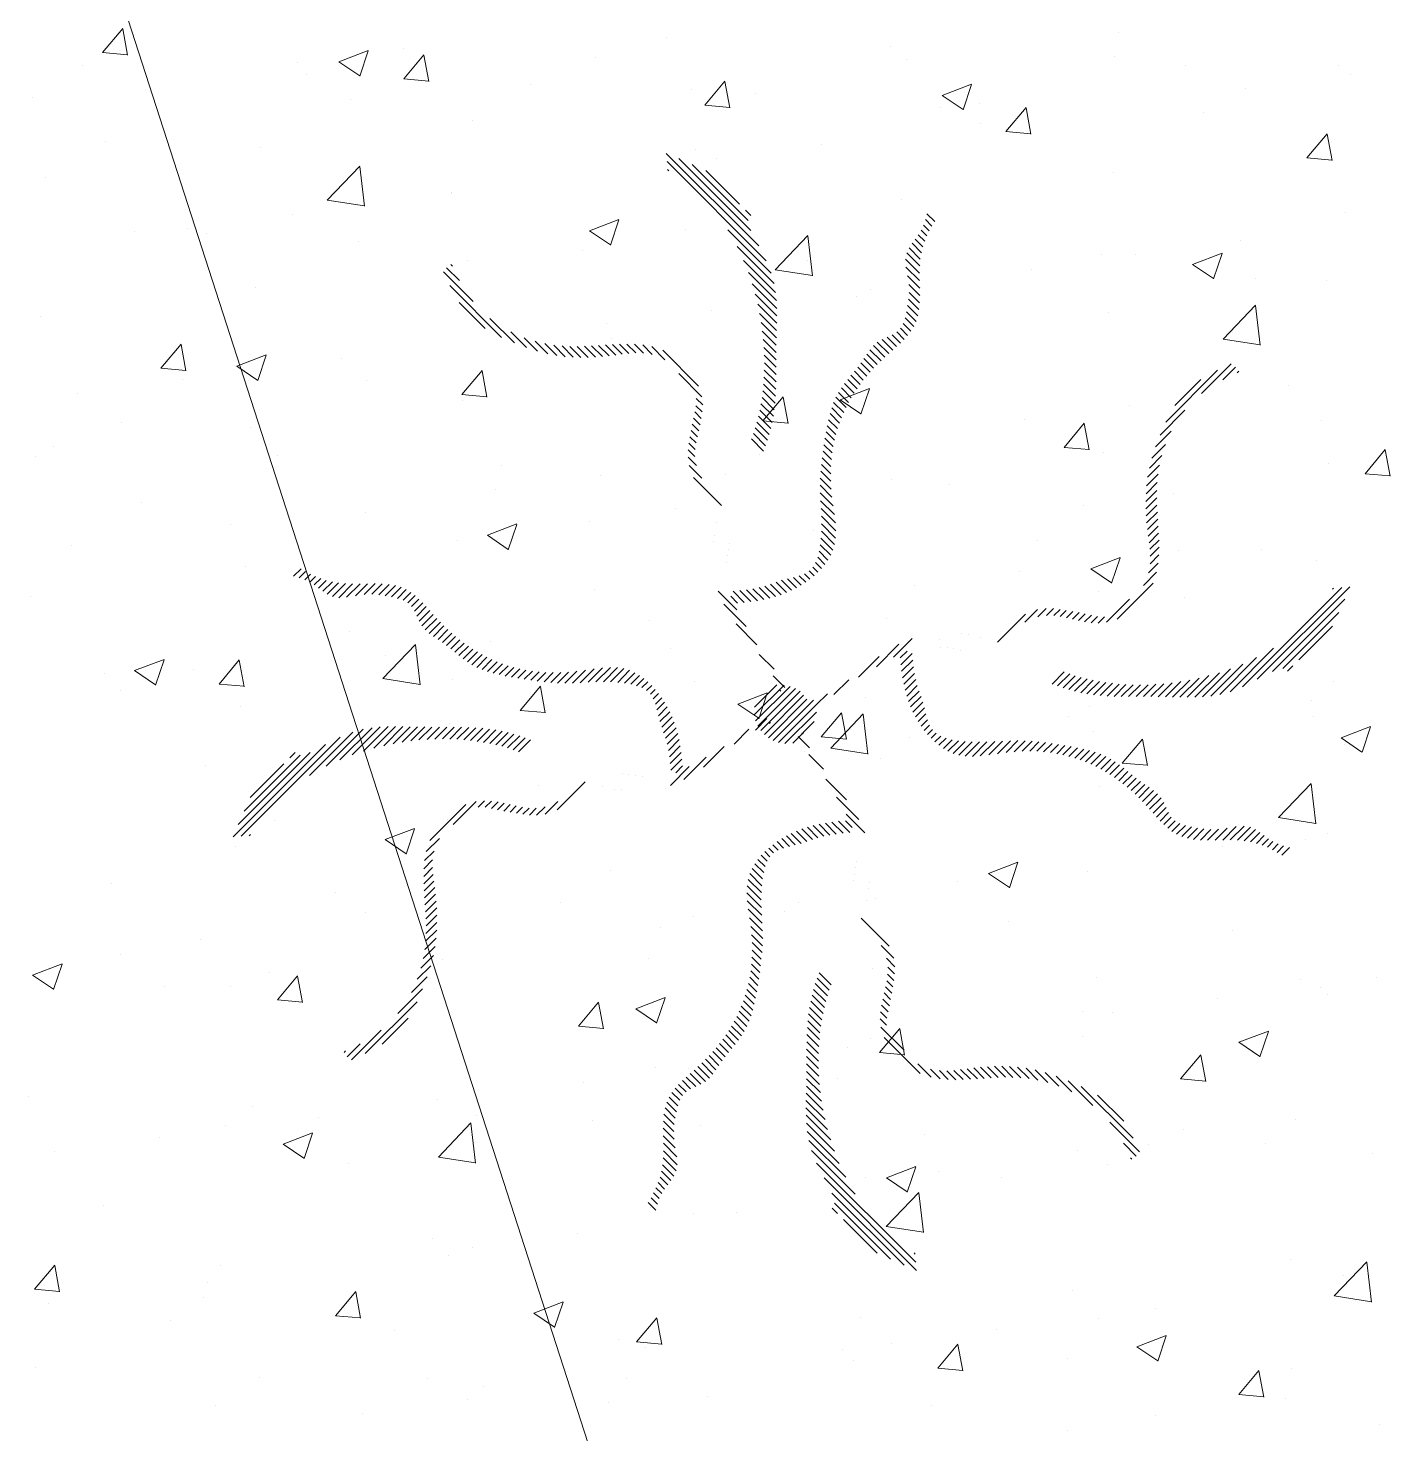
# Model space of a CAD drawing. Header units: metres. Extents: x -8 to 247, y -4 to 148.
# Drawn here: x 238.901 to 239.877, y 61.752 to 62.757 of the extents above; entities that cross this region are included whole.
import ezdxf

# ---------------------------------------------------------------- set-up
doc = ezdxf.new("R2010")
doc.units = ezdxf.units.M
doc.header["$LTSCALE"] = 5
doc.layers.add('800 Espace-vert', color=8, linetype='Continuous', lineweight=5)
doc.layers.add('801 ABRES JARDINS', color=8, linetype='Continuous', lineweight=0)

# ---------------------------------------------------------------- blocks, each defined once
blk = doc.blocks.new('ARBRE')
at = {"layer": '800 Espace-vert', "color": 3}
for p, q in [((-0.487, 0.4733), (-0.4725, 0.4905)), ((-0.4691, 0.4715), (-0.4725, 0.4903)), ((-0.084, 0.4843), (-0.084, 0.4843)), ((0.2391, 0.4873), (0.2391, 0.4873)), ((-0.487, 0.4733), (-0.4691, 0.4717)), ((-0.3181, 0.4666), (-0.2971, 0.4747)), ((-0.3031, 0.4563), (-0.2971, 0.4745)), ((-0.2723, 0.4761), (-0.2723, 0.4761)), ((0.0762, 0.4775), (0.0762, 0.4775)), ((-0.5012, 0.4643), (-0.5012, 0.4643)), ((-0.3474, 0.4662), (-0.3474, 0.4662)), ((-0.3181, 0.4666), (-0.3031, 0.4566)), ((-0.2718, 0.4544), (-0.2573, 0.4717)), ((-0.2539, 0.4526), (-0.2573, 0.4714)), ((-0.1349, 0.4695), (-0.1349, 0.4695)), ((0.0876, 0.4681), (0.0876, 0.4681)), ((0.2363, 0.4707), (0.2363, 0.4707)), ((0.2869, 0.4637), (0.2869, 0.4637)), ((0.3965, 0.464), (0.3965, 0.464)), ((-0.341, 0.4575), (-0.341, 0.4575)), ((-0.2718, 0.4544), (-0.2539, 0.4529)), ((-0.0566, 0.4356), (-0.0422, 0.4529)), ((-0.0387, 0.4338), (-0.0422, 0.4526)), ((0.4052, 0.4573), (0.4052, 0.4573)), ((-0.1809, 0.4507), (-0.1809, 0.4507)), ((-0.0664, 0.447), (-0.0664, 0.447)), ((-0.0207, 0.444), (-0.0207, 0.444)), ((0.1131, 0.4426), (0.1341, 0.4507)), ((0.1131, 0.4426), (0.128, 0.4326)), ((0.128, 0.4323), (0.1341, 0.4504)), ((0.3301, 0.4474), (0.3301, 0.4474)), ((-0.5369, 0.4412), (-0.5369, 0.4412)), ((-0.3098, 0.4395), (-0.3098, 0.4395)), ((-0.0566, 0.4356), (-0.0387, 0.434)), ((0.112, 0.4337), (0.112, 0.4337)), ((0.1394, 0.4372), (0.1394, 0.4372)), ((0.1585, 0.4168), (0.173, 0.434)), ((0.1765, 0.415), (0.173, 0.4338)), ((-0.2223, 0.4245), (-0.2223, 0.4245)), ((0.1406, 0.4225), (0.1406, 0.4225)), ((0.2996, 0.4304), (0.2996, 0.4304)), ((0.1585, 0.4168), (0.1765, 0.4152)), ((0.3737, 0.398), (0.3882, 0.4152)), ((0.3917, 0.3962), (0.3882, 0.415)), ((-0.4848, 0.4095), (-0.4848, 0.4095)), ((-0.3738, 0.4053), (-0.3738, 0.4053)), ((-0.063, 0.4037), (-0.063, 0.4037)), ((0.027, 0.4075), (0.027, 0.4075)), ((0.3913, 0.4099), (0.3913, 0.4099)), ((-0.3266, 0.3678), (-0.3032, 0.3921)), ((-0.2999, 0.3634), (-0.3032, 0.3919)), ((-0.0481, 0.3976), (-0.0481, 0.3976)), ((0.3737, 0.398), (0.3917, 0.3964)), ((-0.5278, 0.3842), (-0.5278, 0.3842)), ((0.2355, 0.3874), (0.2355, 0.3874)), ((-0.2379, 0.3736), (-0.2379, 0.3736)), ((-0.2376, 0.3727), (-0.2376, 0.3727)), ((-0.3266, 0.3678), (-0.2999, 0.3636)), ((0.0839, 0.3682), (0.0839, 0.3682)), ((-0.3512, 0.3577), (-0.3512, 0.3577)), ((-0.139, 0.3459), (-0.118, 0.3539)), ((-0.1241, 0.3356), (-0.118, 0.3537)), ((0.4015, 0.3587), (0.4015, 0.3587)), ((-0.464, 0.3453), (-0.464, 0.3453)), ((-0.4263, 0.3478), (-0.4263, 0.3478)), ((-0.4129, 0.3436), (-0.4129, 0.3436)), ((-0.139, 0.3459), (-0.1241, 0.3358)), ((-0.0701, 0.3471), (-0.0701, 0.3471)), ((-0.0064, 0.3181), (0.017, 0.3425)), ((0.0203, 0.3138), (0.017, 0.3423)), ((-0.3038, 0.3385), (-0.3038, 0.3385)), ((-0.1437, 0.3318), (-0.1437, 0.3318)), ((0.3262, 0.339), (0.3262, 0.339)), ((-0.2259, 0.3246), (-0.2259, 0.3246)), ((0.0165, 0.325), (0.0165, 0.325)), ((0.2266, 0.3287), (0.2266, 0.3287)), ((0.2511, 0.3291), (0.2511, 0.3291)), ((0.2921, 0.3218), (0.3132, 0.3299)), ((0.2921, 0.3218), (0.3071, 0.3118)), ((0.3071, 0.3115), (0.3132, 0.3297)), ((-0.0064, 0.3181), (0.0203, 0.314)), ((0.1766, 0.3182), (0.1766, 0.3182)), ((0.3368, 0.3115), (0.3368, 0.3115)), ((-0.3774, 0.3054), (-0.3774, 0.3054)), ((0.0617, 0.3042), (0.0617, 0.3042)), ((0.3876, 0.3101), (0.3876, 0.3101)), ((0.0516, 0.2987), (0.0516, 0.2987)), ((0.3138, 0.2685), (0.3371, 0.2928)), ((0.3404, 0.2641), (0.3371, 0.2926)), ((-0.5315, 0.2843), (-0.5315, 0.2843)), ((-0.0519, 0.2892), (-0.0519, 0.2892)), ((0.2318, 0.2876), (0.2318, 0.2876)), ((-0.127, 0.2793), (-0.127, 0.2793)), ((-0.4454, 0.2476), (-0.4309, 0.2648)), ((-0.4274, 0.2458), (-0.4309, 0.2646)), ((-0.1233, 0.2687), (-0.1233, 0.2687)), ((0.0803, 0.2684), (0.0803, 0.2684)), ((0.3138, 0.2685), (0.3404, 0.2643)), ((-0.3911, 0.2491), (-0.3701, 0.2572)), ((-0.3761, 0.2388), (-0.37, 0.2569)), ((-0.3165, 0.2544), (-0.3165, 0.2544)), ((-0.4454, 0.2476), (-0.4274, 0.246)), ((-0.3911, 0.2491), (-0.3761, 0.239)), ((-0.2302, 0.2288), (-0.2157, 0.246)), ((-0.2123, 0.227), (-0.2157, 0.2458)), ((-0.0737, 0.2472), (-0.0737, 0.2472)), ((-0.4301, 0.2394), (-0.4301, 0.2394)), ((-0.2983, 0.2386), (-0.2983, 0.2386)), ((0.0401, 0.2251), (0.0611, 0.2331)), ((0.055, 0.2148), (0.0611, 0.2329)), ((0.3609, 0.2356), (0.3609, 0.2356)), ((-0.5052, 0.2295), (-0.5052, 0.2295)), ((-0.2302, 0.2288), (-0.2123, 0.2272)), ((-0.2296, 0.2247), (-0.2296, 0.2247)), ((-0.015, 0.21), (-0.0005, 0.2272)), ((0.0029, 0.2082), (-0.0005, 0.227)), ((0.0401, 0.2251), (0.055, 0.215)), ((0.2473, 0.2207), (0.2473, 0.2207)), ((-0.4733, 0.2086), (-0.4733, 0.2086)), ((-0.3811, 0.2055), (-0.3811, 0.2055)), ((-0.015, 0.21), (0.0029, 0.2084)), ((0.1722, 0.2108), (0.1722, 0.2108)), ((0.2002, 0.1911), (0.2146, 0.2084)), ((0.2181, 0.1893), (0.2146, 0.2081)), ((0.384, 0.2102), (0.384, 0.2102)), ((-0.5224, 0.192), (-0.5224, 0.192)), ((0.2002, 0.1911), (0.2181, 0.1896)), ((-0.5351, 0.1844), (-0.5351, 0.1844)), ((-0.3622, 0.1852), (-0.3622, 0.1852)), ((-0.0172, 0.1858), (-0.0172, 0.1858)), ((0.2282, 0.1877), (0.2282, 0.1877)), ((0.4153, 0.1723), (0.4298, 0.1895)), ((0.4333, 0.1705), (0.4298, 0.1893)), ((-0.2021, 0.1785), (-0.2021, 0.1785)), ((-0.1309, 0.1709), (-0.1309, 0.1709)), ((-0.0419, 0.1717), (-0.0419, 0.1717)), ((0.3891, 0.1797), (0.3891, 0.1797)), ((0.4153, 0.1723), (0.4333, 0.1707)), ((-0.206, 0.161), (-0.206, 0.161)), ((0.0766, 0.1685), (0.0766, 0.1685)), ((0.1182, 0.1649), (0.1182, 0.1649)), ((-0.4591, 0.1517), (-0.4591, 0.1517)), ((0.2784, 0.1582), (0.2784, 0.1582)), ((-0.299, 0.1449), (-0.299, 0.1449)), ((-0.0774, 0.1474), (-0.0774, 0.1474)), ((0.2142, 0.1497), (0.2142, 0.1497)), ((-0.3954, 0.136), (-0.3954, 0.136)), ((-0.212, 0.1283), (-0.191, 0.1364)), ((-0.1971, 0.118), (-0.191, 0.1361)), ((-0.1388, 0.1382), (-0.1388, 0.1382)), ((0.0213, 0.1314), (0.0213, 0.1314)), ((-0.509, 0.1211), (-0.509, 0.1211)), ((-0.2332, 0.1249), (-0.2332, 0.1249)), ((-0.212, 0.1283), (-0.1971, 0.1182)), ((0.1815, 0.1246), (0.1815, 0.1246)), ((0.0392, 0.1197), (0.0392, 0.1197)), ((0.2192, 0.1043), (0.2402, 0.1124)), ((0.2341, 0.094), (0.2402, 0.1121)), ((0.282, 0.1173), (0.282, 0.1173)), ((0.3416, 0.1179), (0.3416, 0.1179)), ((-0.3847, 0.1057), (-0.3847, 0.1057)), ((0.1684, 0.1023), (0.1684, 0.1023)), ((0.2192, 0.1043), (0.2341, 0.0942)), ((0.3803, 0.1103), (0.3803, 0.1103)), ((0.0933, 0.0925), (0.0933, 0.0925)), ((-0.5388, 0.0845), (-0.5388, 0.0845)), ((-0.1357, 0.0897), (-0.1357, 0.0897)), ((0.2245, 0.0878), (0.2245, 0.0878)), ((0.2861, 0.0838), (0.2861, 0.0838)), ((-0.0962, 0.0675), (-0.0962, 0.0675)), ((0.073, 0.0686), (0.073, 0.0686)), ((-0.3107, 0.0596), (-0.3107, 0.0596)), ((-0.2868, 0.0259), (-0.2634, 0.0502)), ((-0.2098, 0.0526), (-0.2098, 0.0526)), ((0.1111, 0.0538), (0.1111, 0.0538)), ((-0.2849, 0.0427), (-0.2849, 0.0427)), ((-0.2601, 0.0215), (-0.2634, 0.05)), ((-0.081, 0.0475), (-0.081, 0.0475)), ((-0.4641, 0.0316), (-0.443, 0.0396)), ((-0.4641, 0.0316), (-0.4491, 0.0215)), ((-0.4491, 0.0213), (-0.443, 0.0394)), ((-0.4219, 0.0327), (-0.4219, 0.0327)), ((-0.4037, 0.022), (-0.3893, 0.0392)), ((-0.3858, 0.0201), (-0.3893, 0.039)), ((-0.4856, 0.0296), (-0.4856, 0.0296)), ((-0.4037, 0.022), (-0.3858, 0.0204)), ((-0.2868, 0.0259), (-0.2601, 0.0217)), ((-0.2618, 0.026), (-0.2618, 0.026)), ((-0.2369, 0.025), (-0.2369, 0.025)), ((-0.1886, 0.0031), (-0.1741, 0.0204)), ((-0.1706, 0.0013), (-0.1741, 0.0201)), ((-0.0639, 0.0238), (-0.0639, 0.0238)), ((0.3926, 0.0239), (0.3926, 0.0239)), ((-0.4744, 0.0177), (-0.4744, 0.0177)), ((-0.1016, 0.0192), (-0.1016, 0.0192)), ((-0.0329, 0.0075), (-0.0119, 0.0156)), ((-0.018, -0.0028), (-0.0119, 0.0154)), ((0.0585, 0.0124), (0.0585, 0.0124)), ((0.3767, 0.0105), (0.3767, 0.0105)), ((-0.3884, 0.0058), (-0.3884, 0.0058)), ((-0.1886, 0.0031), (-0.1706, 0.0016)), ((-0.0329, 0.0075), (-0.018, -0.0025)), ((0.0266, -0.0157), (0.0411, 0.0015)), ((0.0334, -0.0238), (0.0567, 0.0006)), ((0.0446, -0.0175), (0.0411, 0.0013)), ((0.06, -0.0281), (0.0567, 0.0004)), ((0.2187, 0.0057), (0.2187, 0.0057)), ((-0.2388, -0.0062), (-0.2388, -0.0062)), ((0.2031, -0.001), (0.2031, -0.001)), ((0.3788, -0.0011), (0.3788, -0.0011)), ((0.3982, -0.0165), (0.4192, -0.0084)), ((0.4132, -0.0268), (0.4192, -0.0087)), ((0.0266, -0.0157), (0.0446, -0.0173)), ((0.0895, -0.016), (0.0895, -0.016)), ((0.2209, -0.012), (0.2209, -0.012)), ((0.2418, -0.0345), (0.2563, -0.0173)), ((0.2597, -0.0363), (0.2563, -0.0175)), ((0.3982, -0.0165), (0.4131, -0.0266)), ((0.0144, -0.0259), (0.0144, -0.0259)), ((0.0334, -0.0238), (0.06, -0.0279)), ((0.4006, -0.0211), (0.4006, -0.0211)), ((-0.4138, -0.0363), (-0.4138, -0.0363)), ((0.0693, -0.0312), (0.0693, -0.0312)), ((0.2418, -0.0345), (0.2597, -0.0361)), ((0.3535, -0.0734), (0.3769, -0.0491)), ((0.3802, -0.0778), (0.3769, -0.0493)), ((-0.1751, -0.0508), (-0.1751, -0.0508)), ((-0.0847, -0.0524), (-0.0847, -0.0524)), ((0.2257, -0.0512), (0.2257, -0.0512)), ((-0.2887, -0.0658), (-0.2887, -0.0658)), ((-0.3638, -0.0757), (-0.3638, -0.0757)), ((-0.2405, -0.0749), (-0.2405, -0.0749)), ((0.3535, -0.0734), (0.3802, -0.0776)), ((-0.285, -0.0892), (-0.264, -0.0812)), ((-0.285, -0.0892), (-0.2701, -0.0993)), ((-0.2701, -0.0995), (-0.264, -0.0814)), ((0.0507, -0.0812), (0.0507, -0.0812)), ((0.373, -0.0894), (0.373, -0.0894)), ((0.3887, -0.0845), (0.3887, -0.0845)), ((-0.392, -0.0941), (-0.392, -0.0941)), ((0.3136, -0.0944), (0.3136, -0.0944)), ((0.1462, -0.1133), (0.1672, -0.1052)), ((0.1611, -0.1236), (0.1672, -0.1054)), ((-0.1242, -0.1112), (-0.1242, -0.1112)), ((0.1242, -0.1193), (0.1242, -0.1193)), ((0.1462, -0.1133), (0.1611, -0.1233)), ((0.2172, -0.1119), (0.2172, -0.1119)), ((-0.4803, -0.1206), (-0.4803, -0.1206)), ((-0.3202, -0.1273), (-0.3202, -0.1273)), ((-0.16, -0.1341), (-0.16, -0.1341)), ((0.0106, -0.1343), (0.0106, -0.1343)), ((0.0657, -0.1311), (0.0657, -0.1311)), ((-0.2992, -0.1413), (-0.2992, -0.1413)), ((-0.0645, -0.1442), (-0.0645, -0.1442)), ((0.0001, -0.1409), (0.0001, -0.1409)), ((0.1603, -0.1476), (0.1603, -0.1476)), ((-0.0883, -0.1522), (-0.0883, -0.1522)), ((0.3204, -0.1544), (0.3204, -0.1544)), ((-0.4171, -0.1609), (-0.4171, -0.1609)), ((-0.2569, -0.1676), (-0.2569, -0.1676)), ((-0.254, -0.1691), (-0.254, -0.1691)), ((-0.537, -0.186), (-0.516, -0.1779)), ((-0.5221, -0.1963), (-0.516, -0.1782)), ((-0.4741, -0.1713), (-0.4741, -0.1713)), ((-0.2441, -0.1747), (-0.2441, -0.1747)), ((-0.0968, -0.1744), (-0.0968, -0.1744)), ((-0.537, -0.186), (-0.5221, -0.1961)), ((-0.3676, -0.1841), (-0.3676, -0.1841)), ((-0.3621, -0.2037), (-0.3476, -0.1865)), ((-0.3442, -0.2055), (-0.3476, -0.1867)), ((0.0634, -0.1812), (0.0634, -0.1812)), ((0.2235, -0.1879), (0.2235, -0.1879)), ((0.3694, -0.1893), (0.3694, -0.1893)), ((0.4234, -0.1879), (0.4234, -0.1879)), ((-0.4427, -0.194), (-0.4427, -0.194)), ((-0.3957, -0.1939), (-0.3957, -0.1939)), ((0.3837, -0.1947), (0.3837, -0.1947)), ((0.3882, -0.2001), (0.3882, -0.2001)), ((-0.3621, -0.2037), (-0.3442, -0.2053)), ((-0.1469, -0.2225), (-0.1325, -0.2053)), ((-0.129, -0.2243), (-0.1325, -0.2055)), ((-0.1059, -0.21), (-0.0849, -0.202)), ((-0.1059, -0.21), (-0.091, -0.2201)), ((-0.091, -0.2203), (-0.0849, -0.2022)), ((0.3098, -0.2028), (0.3098, -0.2028)), ((0.2136, -0.2118), (0.2136, -0.2118)), ((0.2347, -0.2127), (0.2347, -0.2127)), ((-0.1469, -0.2225), (-0.129, -0.2241)), ((0.0621, -0.231), (0.0621, -0.231)), ((0.0682, -0.2414), (0.0827, -0.2241)), ((0.0862, -0.2432), (0.0827, -0.2244)), ((0.2133, -0.2302), (0.2133, -0.2302)), ((0.3252, -0.234), (0.3462, -0.226)), ((0.3402, -0.2443), (0.3462, -0.2262)), ((0.0453, -0.2377), (0.0453, -0.2377)), ((0.3252, -0.234), (0.3402, -0.2441)), ((0.0682, -0.2414), (0.0862, -0.2429)), ((0.2834, -0.2602), (0.2979, -0.2429)), ((0.3014, -0.262), (0.2979, -0.2432)), ((-0.092, -0.2521), (-0.092, -0.2521)), ((-0.0684, -0.2526), (-0.0684, -0.2526)), ((0.0383, -0.2602), (0.0383, -0.2602)), ((0.2834, -0.2602), (0.3014, -0.2617)), ((-0.1435, -0.2625), (-0.1435, -0.2625)), ((-0.54, -0.273), (-0.54, -0.273)), ((-0.3799, -0.2798), (-0.3799, -0.2798)), ((-0.2478, -0.2746), (-0.2478, -0.2746)), ((-0.3329, -0.2875), (-0.3329, -0.2875)), ((-0.2197, -0.2866), (-0.2197, -0.2866)), ((-0.1366, -0.2902), (-0.1366, -0.2902)), ((0.3658, -0.2892), (0.3658, -0.2892)), ((-0.3993, -0.2938), (-0.3993, -0.2938)), ((-0.358, -0.3068), (-0.337, -0.2987)), ((-0.343, -0.3171), (-0.337, -0.299)), ((-0.247, -0.316), (-0.2237, -0.2917)), ((-0.2204, -0.3203), (-0.2237, -0.2919)), ((-0.0596, -0.2933), (-0.0596, -0.2933)), ((0.1006, -0.3001), (0.1006, -0.3001)), ((0.2852, -0.296), (0.2852, -0.296)), ((-0.4465, -0.3024), (-0.4465, -0.3024)), ((-0.358, -0.3068), (-0.3431, -0.3168)), ((0.2607, -0.3069), (0.2607, -0.3069)), ((0.3445, -0.3062), (0.3445, -0.3062)), ((-0.5216, -0.3123), (-0.5216, -0.3123)), ((-0.3116, -0.3203), (-0.3116, -0.3203)), ((-0.247, -0.316), (-0.2204, -0.3202)), ((0.2099, -0.3116), (0.2099, -0.3116)), ((0.2309, -0.3212), (0.2309, -0.3212)), ((0.4209, -0.3136), (0.4209, -0.3136)), ((0.0584, -0.3309), (0.0584, -0.3309)), ((0.0732, -0.3308), (0.0942, -0.3227)), ((0.0732, -0.3308), (0.0881, -0.3409)), ((0.0881, -0.3411), (0.0942, -0.323)), ((0.1102, -0.3261), (0.1102, -0.3261)), ((0.1558, -0.331), (0.1558, -0.331)), ((0.0731, -0.3657), (0.0965, -0.3413)), ((0.0998, -0.37), (0.0965, -0.3415)), ((-0.4865, -0.3503), (-0.4865, -0.3503)), ((-0.0956, -0.352), (-0.0956, -0.352)), ((-0.0647, -0.3561), (-0.0647, -0.3561)), ((-0.0337, -0.356), (-0.0337, -0.356)), ((-0.1473, -0.3709), (-0.1473, -0.3709)), ((0.0731, -0.3657), (0.0998, -0.3698)), ((-0.2514, -0.3745), (-0.2514, -0.3745)), ((-0.2224, -0.3808), (-0.2224, -0.3808)), ((-0.2397, -0.3861), (-0.2397, -0.3861)), ((0.3621, -0.389), (0.3621, -0.389)), ((0.3933, -0.4153), (0.4167, -0.391)), ((0.42, -0.4197), (0.4167, -0.3912)), ((-0.5357, -0.4105), (-0.5212, -0.3933)), ((-0.5177, -0.4123), (-0.5212, -0.3935)), ((-0.403, -0.3937), (-0.403, -0.3937)), ((0.3997, -0.401), (0.3997, -0.401)), ((-0.5357, -0.4105), (-0.5177, -0.4121)), ((-0.4118, -0.4058), (-0.4118, -0.4058)), ((0.2063, -0.4115), (0.2063, -0.4115)), ((-0.5255, -0.4207), (-0.5255, -0.4207)), ((-0.4146, -0.4162), (-0.4146, -0.4162)), ((-0.3205, -0.4294), (-0.306, -0.4121)), ((-0.3026, -0.4312), (-0.306, -0.4124)), ((-0.1789, -0.4276), (-0.1579, -0.4195)), ((-0.164, -0.4379), (-0.1579, -0.4197)), ((0.3933, -0.4153), (0.42, -0.4195)), ((-0.3205, -0.4294), (-0.3026, -0.4309)), ((-0.1789, -0.4276), (-0.164, -0.4376)), ((-0.1053, -0.4482), (-0.0908, -0.431)), ((-0.0874, -0.45), (-0.0908, -0.4312)), ((0.0548, -0.4307), (0.0548, -0.4307)), ((0.2248, -0.4311), (0.2248, -0.4311)), ((0.2656, -0.4245), (0.2656, -0.4245)), ((-0.4383, -0.4331), (-0.4383, -0.4331)), ((-0.2781, -0.4399), (-0.2781, -0.4399)), ((0.152, -0.4395), (0.152, -0.4395)), ((-0.118, -0.4466), (-0.118, -0.4466)), ((-0.1053, -0.4482), (-0.0874, -0.4498)), ((-0.0993, -0.4518), (-0.0993, -0.4518)), ((0.0769, -0.4494), (0.0769, -0.4494)), ((0.1099, -0.467), (0.1243, -0.4498)), ((0.1278, -0.4688), (0.1243, -0.45)), ((0.2522, -0.4516), (0.2732, -0.4435)), ((0.2522, -0.4516), (0.2672, -0.4617)), ((0.2672, -0.4619), (0.2732, -0.4438)), ((0.0421, -0.4534), (0.0421, -0.4534)), ((0.0498, -0.4611), (0.0498, -0.4611)), ((0.2023, -0.4602), (0.2023, -0.4602)), ((-0.5352, -0.4666), (-0.5352, -0.4666)), ((0.1099, -0.467), (0.1278, -0.4686)), ((0.325, -0.4858), (0.3395, -0.4686)), ((0.343, -0.4876), (0.3395, -0.4688)), ((0.3624, -0.4669), (0.3624, -0.4669)), ((-0.375, -0.4734), (-0.375, -0.4734)), ((-0.2551, -0.4743), (-0.2551, -0.4743)), ((-0.2149, -0.4802), (-0.2149, -0.4802)), ((-0.1126, -0.4743), (-0.1126, -0.4743)), ((-0.2262, -0.4893), (-0.2262, -0.4893)), ((-0.1251, -0.4911), (-0.1251, -0.4911)), ((-0.0547, -0.4869), (-0.0547, -0.4869)), ((0.325, -0.4858), (0.343, -0.4874)), ((0.3585, -0.4889), (0.3585, -0.4889)), ((-0.4066, -0.4935), (-0.4066, -0.4935)), ((-0.3013, -0.4992), (-0.3013, -0.4992)), ((0.1054, -0.4937), (0.1054, -0.4937)), ((0.2655, -0.5005), (0.2655, -0.5005)), ((0.2026, -0.5114), (0.2026, -0.5114)), ((0.4257, -0.5072), (0.4257, -0.5072))]:
    blk.add_line(p, q, dxfattribs=at)
at = {"layer": '801 ABRES JARDINS', "color": 3}
for p, q in [((-0.018, 0.3351), (-0.0841, 0.4012)), ((-0.0127, 0.3245), (-0.0836, 0.3954)), ((-0.0236, 0.346), (-0.0752, 0.3976)), ((-0.0279, 0.3556), (-0.0656, 0.3933)), ((-0.0824, 0.3888), (-0.0832, 0.3896)), ((-0.0318, 0.3648), (-0.0559, 0.3889)), ((-0.0256, 0.3533), (-0.0279, 0.3556)), ((-0.0238, 0.3568), (-0.0276, 0.3606)), ((0.1057, 0.3493), (0.1011, 0.3539)), ((0.1077, 0.3526), (0.1022, 0.358)), ((-0.0091, 0.3156), (-0.0402, 0.3466)), ((0.1006, 0.3385), (0.096, 0.3431)), ((0.1021, 0.3423), (0.098, 0.3463)), ((0.1038, 0.3459), (0.0997, 0.3499)), ((-0.0071, 0.3082), (-0.0335, 0.3346)), ((0.0974, 0.3257), (0.0894, 0.3338)), ((0.0982, 0.3302), (0.0915, 0.337)), ((0.0993, 0.3345), (0.0937, 0.34)), ((-0.2369, 0.3207), (-0.2381, 0.3218)), ((-0.006, 0.3018), (-0.0289, 0.3247)), ((0.0968, 0.3157), (0.0869, 0.3256)), ((0.097, 0.3208), (0.0877, 0.3301)), ((-0.2222, 0.2953), (-0.2434, 0.3165)), ((-0.2319, 0.3104), (-0.2411, 0.3195)), ((-0.0054, 0.296), (-0.0254, 0.316)), ((0.0969, 0.3104), (0.0872, 0.32)), ((0.097, 0.305), (0.0883, 0.3136)), ((-0.2018, 0.2696), (-0.2388, 0.3067)), ((-0.0051, 0.2904), (-0.0227, 0.308)), ((0.097, 0.2996), (0.0892, 0.3074)), ((0.0969, 0.2945), (0.0894, 0.3019)), ((-0.2136, 0.2761), (-0.2321, 0.2946)), ((-0.0051, 0.285), (-0.0206, 0.3005)), ((-0.0051, 0.2798), (-0.0188, 0.2935)), ((0.0956, 0.2851), (0.0883, 0.2924)), ((0.0964, 0.2896), (0.089, 0.297)), ((-0.1925, 0.2657), (-0.2102, 0.2833)), ((-0.0053, 0.2746), (-0.0174, 0.2868)), ((0.0927, 0.2774), (0.0865, 0.2837)), ((0.0944, 0.281), (0.0875, 0.2879)), ((-0.184, 0.2624), (-0.1952, 0.2736)), ((-0.0054, 0.2694), (-0.0163, 0.2804)), ((-0.0055, 0.2642), (-0.0155, 0.2742)), ((0.0833, 0.2656), (0.0773, 0.2716)), ((0.0859, 0.2683), (0.0806, 0.2736)), ((0.0884, 0.2711), (0.0832, 0.2763)), ((0.0907, 0.2741), (0.0851, 0.2797)), ((-0.1761, 0.2598), (-0.1857, 0.2695)), ((-0.1689, 0.2579), (-0.1779, 0.2669)), ((-0.1624, 0.2567), (-0.1709, 0.2653)), ((-0.1563, 0.2559), (-0.1646, 0.2642)), ((-0.1506, 0.2555), (-0.1586, 0.2636)), ((-0.1451, 0.2554), (-0.153, 0.2633)), ((-0.1399, 0.2554), (-0.1477, 0.2632)), ((-0.1348, 0.2556), (-0.1425, 0.2634)), ((-0.1298, 0.256), (-0.1375, 0.2636)), ((-0.125, 0.2565), (-0.1325, 0.264)), ((-0.1203, 0.257), (-0.1275, 0.2643)), ((-0.1156, 0.2577), (-0.1225, 0.2646)), ((-0.1109, 0.2582), (-0.1175, 0.2648)), ((-0.1059, 0.2586), (-0.1123, 0.2649)), ((-0.1005, 0.2585), (-0.1068, 0.2648)), ((-0.0941, 0.2574), (-0.101, 0.2643)), ((-0.0851, 0.2537), (-0.0945, 0.2631)), ((-0.0056, 0.259), (-0.0148, 0.2682)), ((-0.0056, 0.2537), (-0.0144, 0.2625)), ((0.0721, 0.2556), (0.0639, 0.2638)), ((0.0749, 0.2581), (0.0667, 0.2662)), ((0.0777, 0.2606), (0.0701, 0.2682)), ((0.0805, 0.2631), (0.0737, 0.2699)), ((-0.061, 0.2349), (-0.0867, 0.2606)), ((-0.0056, 0.2484), (-0.0141, 0.2569)), ((-0.0056, 0.2431), (-0.014, 0.2515)), ((0.0616, 0.2449), (0.055, 0.2515)), ((0.0641, 0.2477), (0.0571, 0.2546)), ((0.0667, 0.2504), (0.0592, 0.2578)), ((0.0694, 0.253), (0.0614, 0.2609)), ((-0.0587, 0.2273), (-0.0752, 0.2438)), ((-0.0058, 0.2327), (-0.0143, 0.2412)), ((-0.0057, 0.2379), (-0.0141, 0.2463)), ((0.0544, 0.2361), (0.0479, 0.2426)), ((0.0567, 0.2391), (0.0503, 0.2455)), ((0.0591, 0.2421), (0.0527, 0.2485)), ((0.2729, 0.2092), (0.3099, 0.2462)), ((0.2985, 0.2296), (0.3197, 0.2508)), ((0.3136, 0.2393), (0.3227, 0.2485)), ((0.3239, 0.2443), (0.325, 0.2455)), ((-0.0064, 0.2227), (-0.0151, 0.2314)), ((-0.006, 0.2277), (-0.0146, 0.2363)), ((0.0481, 0.2265), (0.041, 0.2336)), ((0.0501, 0.2298), (0.0432, 0.2367)), ((0.0522, 0.233), (0.0456, 0.2397)), ((0.2793, 0.221), (0.2979, 0.2395)), ((-0.0581, 0.2214), (-0.0627, 0.226)), ((-0.0076, 0.2133), (-0.0165, 0.2222)), ((-0.0069, 0.2179), (-0.0157, 0.2267)), ((0.0427, 0.2161), (0.0355, 0.2232)), ((0.0444, 0.2197), (0.0371, 0.2269)), ((0.0462, 0.2231), (0.039, 0.2304)), ((-0.0599, 0.2073), (-0.0647, 0.2121)), ((-0.0591, 0.2117), (-0.0638, 0.2164)), ((-0.0584, 0.2164), (-0.0629, 0.2209)), ((-0.0094, 0.2045), (-0.0183, 0.2134)), ((-0.0084, 0.2088), (-0.0173, 0.2177)), ((0.0396, 0.2085), (0.0329, 0.2152)), ((0.0411, 0.2123), (0.0341, 0.2193)), ((0.2689, 0.1999), (0.2866, 0.2176)), ((-0.0619, 0.1987), (-0.0664, 0.2032)), ((-0.0609, 0.203), (-0.0656, 0.2077)), ((-0.0132, 0.1923), (-0.0218, 0.201)), ((-0.0118, 0.1963), (-0.0205, 0.205)), ((-0.0106, 0.2004), (-0.0193, 0.2091)), ((0.036, 0.1962), (0.0301, 0.2021)), ((0.0371, 0.2004), (0.0309, 0.2066)), ((0.0383, 0.2045), (0.0319, 0.2109)), ((0.2656, 0.1914), (0.2768, 0.2026)), ((-0.0635, 0.1896), (-0.0679, 0.1941)), ((-0.0628, 0.1943), (-0.0672, 0.1986)), ((-0.0146, 0.1885), (-0.0232, 0.1971)), ((0.0344, 0.1872), (0.0286, 0.193)), ((0.0352, 0.1918), (0.0293, 0.1976)), ((0.263, 0.1835), (0.2727, 0.1931)), ((-0.0626, 0.1782), (-0.0686, 0.1842)), ((-0.0636, 0.1845), (-0.0685, 0.1893)), ((0.0335, 0.1775), (0.0273, 0.1837)), ((0.0339, 0.1824), (0.028, 0.1883)), ((0.2612, 0.1763), (0.2701, 0.1853)), ((-0.0587, 0.169), (-0.0678, 0.1781)), ((0.0334, 0.167), (0.0263, 0.1741)), ((0.0334, 0.1723), (0.0268, 0.1789)), ((0.2592, 0.1637), (0.2674, 0.1719)), ((0.2599, 0.1698), (0.2685, 0.1783)), ((-0.0446, 0.1495), (-0.0646, 0.1695)), ((0.0343, 0.1555), (0.0258, 0.164)), ((0.0338, 0.1613), (0.0259, 0.1692)), ((0.2588, 0.158), (0.2668, 0.166)), ((0.0352, 0.1493), (0.0259, 0.1586)), ((0.0361, 0.1431), (0.0262, 0.153)), ((0.2586, 0.1525), (0.2665, 0.1604)), ((0.2586, 0.1473), (0.2664, 0.1551)), ((0.0368, 0.1371), (0.0265, 0.1474)), ((0.0371, 0.1315), (0.0267, 0.1419)), ((0.2589, 0.1422), (0.2666, 0.1499)), ((0.2592, 0.1372), (0.2669, 0.1449)), ((-0.0482, 0.1372), (-0.0482, 0.1372)), ((0.0362, 0.1218), (0.0267, 0.1313)), ((0.0369, 0.1263), (0.0268, 0.1365)), ((0.2597, 0.1324), (0.2672, 0.1399)), ((0.2603, 0.1277), (0.2675, 0.1349)), ((-0.0505, 0.1236), (-0.0505, 0.1236)), ((-0.0499, 0.1283), (-0.0499, 0.1283)), ((-0.0389, 0.1227), (-0.0389, 0.1227)), ((0.0334, 0.114), (0.0259, 0.1214)), ((0.035, 0.1177), (0.0264, 0.1262)), ((0.2609, 0.123), (0.2678, 0.1299)), ((0.2615, 0.1183), (0.2681, 0.1249)), ((-0.0404, 0.1135), (-0.0404, 0.1135)), ((-0.0398, 0.1182), (-0.0398, 0.1182)), ((0.0292, 0.1075), (0.0241, 0.1127)), ((0.0314, 0.1106), (0.0252, 0.1169)), ((0.2617, 0.1079), (0.268, 0.1142)), ((0.2618, 0.1133), (0.2682, 0.1197)), ((-0.3452, 0.1044), (-0.3506, 0.099)), ((-0.3419, 0.1024), (-0.3465, 0.0979)), ((-0.3385, 0.1006), (-0.3425, 0.0965)), ((-0.0408, 0.1087), (-0.0408, 0.1087)), ((0.0185, 0.097), (0.0147, 0.1008)), ((0.0215, 0.0994), (0.018, 0.1029)), ((0.0242, 0.1019), (0.0206, 0.1056)), ((0.0268, 0.1046), (0.0226, 0.1089)), ((0.2569, 0.0925), (0.2663, 0.1019)), ((0.2606, 0.1015), (0.2675, 0.1084)), ((-0.3349, 0.0989), (-0.3389, 0.0948)), ((-0.3311, 0.0973), (-0.3357, 0.0928)), ((-0.3271, 0.096), (-0.3326, 0.0905)), ((-0.3228, 0.095), (-0.3296, 0.0883)), ((-0.3183, 0.0942), (-0.3264, 0.0862)), ((-0.3134, 0.0938), (-0.3227, 0.0845)), ((-0.3083, 0.0936), (-0.3182, 0.0837)), ((-0.303, 0.0936), (-0.3126, 0.084)), ((-0.2976, 0.0937), (-0.3062, 0.0851)), ((-0.2922, 0.0938), (-0.3, 0.086)), ((-0.2871, 0.0936), (-0.2945, 0.0862)), ((-0.2822, 0.0932), (-0.2896, 0.0858)), ((-0.2777, 0.0924), (-0.285, 0.0851)), ((-0.2736, 0.0912), (-0.2806, 0.0842)), ((-0.0102, 0.0833), (-0.0178, 0.0909)), ((-0.006, 0.0845), (-0.0136, 0.092)), ((-0.0021, 0.0858), (-0.0096, 0.0934)), ((0.0017, 0.0873), (-0.0057, 0.0948)), ((0.0054, 0.089), (-0.0017, 0.0961)), ((0.0089, 0.0908), (0.0025, 0.0971)), ((0.0122, 0.0927), (0.0068, 0.0982)), ((0.0155, 0.0948), (0.0109, 0.0993)), ((0.2381, 0.0684), (0.2638, 0.0941)), ((0.3277, 0.0201), (0.3986, 0.091)), ((0.3383, 0.0254), (0.4044, 0.0915)), ((0.392, 0.0898), (0.3928, 0.0906)), ((-0.27, 0.0895), (-0.2763, 0.0832)), ((-0.2667, 0.0875), (-0.2723, 0.0819)), ((-0.2637, 0.0852), (-0.2689, 0.08)), ((-0.2609, 0.0827), (-0.2662, 0.0774)), ((-0.0338, 0.0751), (-0.0471, 0.0884)), ((-0.0332, 0.0798), (-0.0381, 0.0847)), ((-0.0284, 0.0803), (-0.0364, 0.0883)), ((-0.0237, 0.0809), (-0.0316, 0.0888)), ((-0.019, 0.0815), (-0.0268, 0.0893)), ((-0.0145, 0.0823), (-0.0222, 0.09)), ((0.2305, 0.0661), (0.247, 0.0826)), ((0.3492, 0.031), (0.4008, 0.0826)), ((-0.2582, 0.08), (-0.2642, 0.0741)), ((-0.2557, 0.0773), (-0.2625, 0.0705)), ((-0.2532, 0.0745), (-0.2608, 0.0669)), ((-0.2507, 0.0717), (-0.2588, 0.0635)), ((-0.027, 0.063), (-0.043, 0.079)), ((0.1527, 0.052), (0.1727, 0.072)), ((0.1722, 0.0661), (0.1813, 0.0752)), ((0.1814, 0.07), (0.1874, 0.076)), ((0.1877, 0.071), (0.1926, 0.0759)), ((0.1928, 0.0709), (0.1973, 0.0753)), ((0.1975, 0.0702), (0.2018, 0.0746)), ((0.2019, 0.0693), (0.2064, 0.0738)), ((0.2062, 0.0683), (0.2109, 0.073)), ((0.2105, 0.0673), (0.2153, 0.0721)), ((0.2149, 0.0665), (0.2197, 0.0712)), ((0.3588, 0.0353), (0.3965, 0.073)), ((-0.2482, 0.0689), (-0.2564, 0.0607)), ((-0.2456, 0.0662), (-0.2535, 0.0582)), ((-0.243, 0.0635), (-0.2504, 0.056)), ((-0.2403, 0.0609), (-0.2472, 0.0539)), ((-0.0194, 0.0501), (-0.0342, 0.0649)), ((0.2196, 0.0658), (0.2241, 0.0703)), ((0.2246, 0.0655), (0.2292, 0.0701)), ((0.368, 0.0392), (0.3921, 0.0633)), ((-0.2375, 0.0583), (-0.2441, 0.0517)), ((-0.2347, 0.0559), (-0.2411, 0.0495)), ((-0.2317, 0.0535), (-0.2381, 0.0471)), ((-0.2287, 0.0512), (-0.2352, 0.0447)), ((0.0662, 0.0344), (0.0822, 0.0504)), ((0.0783, 0.0412), (0.0917, 0.0545)), ((0.1269, 0.0579), (0.1269, 0.0579)), ((0.1316, 0.0573), (0.1316, 0.0573)), ((0.1404, 0.0556), (0.1404, 0.0556)), ((-0.2256, 0.049), (-0.2323, 0.0423)), ((-0.2224, 0.0469), (-0.2293, 0.04)), ((-0.2191, 0.0449), (-0.2262, 0.0378)), ((-0.2157, 0.043), (-0.223, 0.0357)), ((-0.2123, 0.0412), (-0.2195, 0.0339)), ((-0.0071, 0.0325), (-0.0177, 0.0431)), ((0.0533, 0.0268), (0.0681, 0.0416)), ((0.0831, 0.0406), (0.088, 0.0455)), ((0.0835, 0.0358), (0.0916, 0.0438)), ((0.1119, 0.0482), (0.1119, 0.0482)), ((0.1168, 0.0478), (0.1168, 0.0478)), ((0.1214, 0.0472), (0.1214, 0.0472)), ((0.1259, 0.0463), (0.1259, 0.0463)), ((0.3115, 0.0145), (0.3378, 0.0409)), ((0.3188, 0.0165), (0.3499, 0.0476)), ((-0.2087, 0.0395), (-0.2158, 0.0323)), ((-0.205, 0.0379), (-0.2119, 0.0309)), ((-0.2011, 0.0364), (-0.2078, 0.0297)), ((-0.1971, 0.0351), (-0.2035, 0.0287)), ((-0.193, 0.0339), (-0.1992, 0.0277)), ((-0.1888, 0.0328), (-0.1947, 0.0269)), ((-0.1844, 0.0319), (-0.1902, 0.0261)), ((-0.1798, 0.0312), (-0.1856, 0.0254)), ((-0.175, 0.0307), (-0.181, 0.0247)), ((-0.1701, 0.0303), (-0.1763, 0.0241)), ((-0.1649, 0.0302), (-0.1715, 0.0236)), ((-0.1596, 0.0302), (-0.1667, 0.0231)), ((-0.1539, 0.0305), (-0.1618, 0.0227)), ((-0.1481, 0.0311), (-0.1566, 0.0226)), ((-0.1419, 0.032), (-0.1512, 0.0227)), ((-0.1357, 0.0329), (-0.1456, 0.0229)), ((-0.1297, 0.0336), (-0.14, 0.0233)), ((-0.1241, 0.0339), (-0.1345, 0.0235)), ((-0.119, 0.0337), (-0.1291, 0.0236)), ((-0.1144, 0.033), (-0.1239, 0.0235)), ((-0.1103, 0.0318), (-0.1188, 0.0232)), ((-0.1066, 0.0301), (-0.114, 0.0227)), ((0.0841, 0.0311), (0.092, 0.039)), ((0.0848, 0.0264), (0.0926, 0.0342)), ((0.1917, 0.022), (0.2003, 0.0306)), ((0.2936, 0.0125), (0.3112, 0.0301)), ((0.2992, 0.0128), (0.3192, 0.0328)), ((0.3051, 0.0134), (0.328, 0.0363)), ((0.3565, 0.033), (0.3588, 0.0353)), ((0.36, 0.0312), (0.3638, 0.035)), ((-0.1032, 0.0282), (-0.1095, 0.0219)), ((-0.1001, 0.026), (-0.1053, 0.0208)), ((-0.0972, 0.0236), (-0.1015, 0.0194)), ((-0.0945, 0.021), (-0.0982, 0.0174)), ((-0.0213, -0.0001), (0.0001, 0.0213)), ((-0.021, 0.0055), (-0.005, 0.0215)), ((-0.0204, -0.0044), (0.0044, 0.0203)), ((0.0005, 0.0196), (-0.0077, 0.0278)), ((0.0357, 0.0145), (0.0463, 0.0251)), ((0.0856, 0.0219), (0.0933, 0.0296)), ((0.0865, 0.0176), (0.0942, 0.0252)), ((0.0877, 0.0134), (0.0953, 0.021)), ((0.1956, 0.0206), (0.2042, 0.0292)), ((0.1995, 0.0192), (0.2082, 0.0279)), ((0.2036, 0.018), (0.2123, 0.0267)), ((0.2077, 0.0168), (0.2166, 0.0257)), ((0.2121, 0.0158), (0.2209, 0.0247)), ((0.2165, 0.015), (0.2254, 0.0239)), ((0.2212, 0.0143), (0.23, 0.0231)), ((0.226, 0.0138), (0.2347, 0.0225)), ((0.2309, 0.0134), (0.2395, 0.022)), ((0.2359, 0.0132), (0.2444, 0.0217)), ((0.2411, 0.0131), (0.2495, 0.0215)), ((0.2463, 0.013), (0.2548, 0.0214)), ((0.2516, 0.013), (0.2602, 0.0215)), ((0.2569, 0.013), (0.2657, 0.0218)), ((0.2622, 0.013), (0.2715, 0.0222)), ((0.2675, 0.0129), (0.2774, 0.0229)), ((0.2727, 0.0128), (0.2836, 0.0237)), ((0.2778, 0.0127), (0.29, 0.0248)), ((0.283, 0.0125), (0.2967, 0.0262)), ((0.2882, 0.0125), (0.3037, 0.028)), ((-0.092, 0.0182), (-0.0955, 0.0148)), ((-0.0896, 0.0153), (-0.0934, 0.0115)), ((-0.0874, 0.0122), (-0.0919, 0.0077)), ((-0.0187, -0.0081), (0.0083, 0.0189)), ((-0.0166, -0.0112), (0.0115, 0.0168)), ((-0.014, -0.014), (0.014, 0.014)), ((-0.0111, -0.0164), (0.0164, 0.0111)), ((-0.0022, 0.017), (-0.0031, 0.0179)), ((0.0202, 0.0096), (0.0211, 0.0105)), ((0.0228, 0.0069), (0.031, 0.0151)), ((0.089, 0.0095), (0.0966, 0.017)), ((0.0905, 0.0057), (0.098, 0.0131)), ((-0.0853, 0.009), (-0.0908, 0.0035)), ((-0.0834, 0.0056), (-0.0898, -0.0007)), ((-0.0816, 0.0021), (-0.0887, -0.0049)), ((-0.0077, -0.0183), (0.0202, 0.0096)), ((-0.0039, -0.0198), (0.0228, 0.0069)), ((0.0006, -0.0206), (0.0232, 0.002)), ((0.0922, 0.002), (0.0993, 0.0091)), ((0.094, -0.0015), (0.1004, 0.0049)), ((0.0959, -0.0048), (0.1014, 0.0006)), ((-0.2944, -0.0092), (-0.3174, -0.0321)), ((-0.2886, -0.0086), (-0.3086, -0.0287)), ((-0.283, -0.0084), (-0.3006, -0.026)), ((-0.2776, -0.0083), (-0.2931, -0.0238)), ((-0.2724, -0.0084), (-0.2861, -0.0221)), ((-0.2672, -0.0085), (-0.2794, -0.0207)), ((-0.262, -0.0086), (-0.273, -0.0195)), ((-0.2568, -0.0087), (-0.2668, -0.0187)), ((-0.2516, -0.0088), (-0.2609, -0.018)), ((-0.2463, -0.0088), (-0.2551, -0.0176)), ((-0.241, -0.0088), (-0.2495, -0.0173)), ((-0.2357, -0.0088), (-0.2441, -0.0172)), ((-0.2305, -0.0089), (-0.2389, -0.0173)), ((-0.2253, -0.009), (-0.2338, -0.0175)), ((-0.2203, -0.0093), (-0.2289, -0.0179)), ((-0.2153, -0.0096), (-0.224, -0.0183)), ((-0.0799, -0.0015), (-0.0874, -0.0089)), ((-0.0784, -0.0053), (-0.086, -0.0129)), ((-0.0771, -0.0093), (-0.0847, -0.0168)), ((-0.0122, -0.0027), (-0.0204, -0.0109)), ((-0.0096, -0.0054), (-0.0105, -0.0063)), ((0.0063, -0.0202), (0.0216, -0.0049)), ((0.098, -0.0081), (0.1026, -0.0035)), ((0.1002, -0.0111), (0.1041, -0.0073)), ((-0.3171, -0.016), (-0.388, -0.0868)), ((-0.3082, -0.0123), (-0.3392, -0.0434)), ((-0.3008, -0.0103), (-0.3272, -0.0367)), ((-0.2105, -0.0102), (-0.2193, -0.019)), ((-0.2059, -0.0108), (-0.2148, -0.0197)), ((-0.2014, -0.0117), (-0.2103, -0.0205)), ((-0.1971, -0.0127), (-0.206, -0.0215)), ((-0.193, -0.0138), (-0.2017, -0.0225)), ((-0.1889, -0.015), (-0.1976, -0.0237)), ((-0.1849, -0.0164), (-0.1936, -0.025)), ((-0.1811, -0.0178), (-0.1897, -0.0264)), ((-0.0759, -0.0134), (-0.0835, -0.021)), ((-0.0749, -0.0177), (-0.0826, -0.0254)), ((-0.0251, -0.0103), (-0.0357, -0.0209)), ((0.0101, -0.0154), (0.0183, -0.0236)), ((0.0128, -0.0128), (0.0137, -0.0137)), ((0.1026, -0.0141), (0.1061, -0.0106)), ((0.1051, -0.0168), (0.1088, -0.0132)), ((0.1078, -0.0194), (0.1121, -0.0152)), ((0.1107, -0.0218), (0.1159, -0.0167)), ((0.1139, -0.024), (0.1201, -0.0178)), ((0.1172, -0.026), (0.1247, -0.0185)), ((0.1209, -0.0276), (0.1295, -0.019)), ((0.125, -0.0288), (0.1345, -0.0193)), ((0.1296, -0.0295), (0.1397, -0.0194)), ((0.1347, -0.0297), (0.1451, -0.0193)), ((0.1403, -0.0294), (0.1506, -0.0191)), ((0.1463, -0.0287), (0.1562, -0.0188)), ((0.1525, -0.0278), (0.1618, -0.0185)), ((0.1587, -0.0269), (0.1672, -0.0184)), ((0.1646, -0.0264), (0.1724, -0.0185)), ((0.1702, -0.026), (0.1773, -0.0189)), ((0.1756, -0.026), (0.1821, -0.0194)), ((0.1807, -0.0261), (0.1869, -0.0199)), ((-0.3277, -0.0213), (-0.3938, -0.0873)), ((-0.3386, -0.0269), (-0.3902, -0.0785)), ((-0.3494, -0.027), (-0.3532, -0.0308)), ((-0.3459, -0.0288), (-0.3482, -0.0312)), ((-0.0741, -0.0222), (-0.0819, -0.03)), ((-0.0735, -0.0269), (-0.0814, -0.0348)), ((-0.0427, -0.0226), (-0.0575, -0.0374)), ((0.0177, -0.0283), (0.0283, -0.0389)), ((0.1856, -0.0265), (0.1916, -0.0206)), ((0.1904, -0.027), (0.1962, -0.0212)), ((0.195, -0.0278), (0.2008, -0.0219)), ((0.1994, -0.0287), (0.2053, -0.0227)), ((0.2036, -0.0297), (0.2098, -0.0235)), ((0.2078, -0.0309), (0.2142, -0.0245)), ((0.2117, -0.0322), (0.2184, -0.0255)), ((0.2156, -0.0337), (0.2225, -0.0267)), ((0.2193, -0.0353), (0.2264, -0.0281)), ((0.2229, -0.037), (0.2301, -0.0297)), ((-0.3482, -0.0312), (-0.3859, -0.0688)), ((-0.3574, -0.0351), (-0.3815, -0.0592)), ((-0.0677, -0.037), (-0.081, -0.0504)), ((-0.0729, -0.0316), (-0.0809, -0.0396)), ((-0.0725, -0.0365), (-0.0773, -0.0414)), ((-0.0556, -0.0302), (-0.0716, -0.0462)), ((0.2264, -0.0388), (0.2336, -0.0316)), ((0.2298, -0.0407), (0.2368, -0.0336)), ((0.233, -0.0427), (0.2399, -0.0358)), ((0.2362, -0.0448), (0.2429, -0.0382)), ((-0.1421, -0.0478), (-0.1621, -0.0678)), ((-0.1153, -0.0422), (-0.1153, -0.0422)), ((-0.1108, -0.043), (-0.1108, -0.043)), ((-0.1061, -0.0436), (-0.1061, -0.0436)), ((-0.1013, -0.0441), (-0.1013, -0.0441)), ((0.03, -0.0459), (0.0448, -0.0607)), ((0.2393, -0.0471), (0.2458, -0.0405)), ((0.2423, -0.0493), (0.2488, -0.0429)), ((0.2453, -0.0517), (0.2517, -0.0453)), ((0.2481, -0.0542), (0.2547, -0.0476)), ((0.2509, -0.0567), (0.2579, -0.0497)), ((-0.1298, -0.0514), (-0.1298, -0.0514)), ((-0.1209, -0.0531), (-0.1209, -0.0531)), ((-0.1162, -0.0537), (-0.1162, -0.0537)), ((0.0376, -0.0588), (0.0536, -0.0748)), ((0.2536, -0.0593), (0.2611, -0.0518)), ((0.2562, -0.062), (0.2642, -0.054)), ((0.2588, -0.0647), (0.267, -0.0565)), ((0.2613, -0.0675), (0.2695, -0.0593)), ((-0.2275, -0.0642), (-0.2532, -0.0899)), ((-0.2199, -0.0619), (-0.2364, -0.0784)), ((-0.214, -0.0614), (-0.2186, -0.0659)), ((-0.209, -0.0616), (-0.2135, -0.0661)), ((-0.2043, -0.0623), (-0.209, -0.067)), ((-0.1999, -0.0632), (-0.2047, -0.068)), ((-0.1956, -0.0642), (-0.2003, -0.0688)), ((-0.1913, -0.0651), (-0.1958, -0.0696)), ((-0.1869, -0.066), (-0.1912, -0.0704)), ((-0.1822, -0.0667), (-0.1867, -0.0711)), ((-0.1771, -0.0668), (-0.1819, -0.0717)), ((-0.1708, -0.0658), (-0.1768, -0.0718)), ((-0.1616, -0.062), (-0.1707, -0.071)), ((0.2638, -0.0703), (0.2714, -0.0627)), ((0.2663, -0.0731), (0.2731, -0.0663)), ((0.2688, -0.0759), (0.2748, -0.0699)), ((0.0167, -0.0803), (0.0242, -0.0879)), ((0.0208, -0.0791), (0.0284, -0.0868)), ((0.0251, -0.0782), (0.0328, -0.0859)), ((0.0296, -0.0774), (0.0374, -0.0852)), ((0.0343, -0.0767), (0.0422, -0.0846)), ((0.039, -0.0761), (0.047, -0.0842)), ((0.0439, -0.0757), (0.0488, -0.0806)), ((0.0444, -0.0709), (0.0578, -0.0843)), ((0.2715, -0.0785), (0.2768, -0.0732)), ((0.2743, -0.081), (0.2795, -0.0758)), ((0.2773, -0.0833), (0.2829, -0.0777)), ((0.2806, -0.0853), (0.2869, -0.0791)), ((0.2843, -0.087), (0.2912, -0.0801)), ((0.3136, -0.0895), (0.3232, -0.0798)), ((0.3189, -0.0894), (0.3289, -0.0795)), ((0.3241, -0.0896), (0.3334, -0.0803)), ((-0.3814, -0.0856), (-0.3822, -0.0864)), ((-0.2463, -0.0883), (-0.2557, -0.0978)), ((-0.0016, -0.0885), (0.0039, -0.094)), ((0.0017, -0.0866), (0.0081, -0.093)), ((0.0052, -0.0848), (0.0123, -0.0919)), ((0.0089, -0.0831), (0.0163, -0.0906)), ((0.0127, -0.0816), (0.0203, -0.0892)), ((0.2883, -0.0882), (0.2956, -0.0809)), ((0.2928, -0.089), (0.3002, -0.0816)), ((0.2977, -0.0895), (0.3052, -0.082)), ((0.3028, -0.0896), (0.3106, -0.0818)), ((0.3082, -0.0896), (0.3168, -0.0809)), ((0.3289, -0.09), (0.337, -0.082)), ((0.3335, -0.0908), (0.3402, -0.0841)), ((0.3377, -0.0919), (0.3432, -0.0863)), ((0.3417, -0.0932), (0.3463, -0.0886)), ((-0.25, -0.0974), (-0.2569, -0.1042)), ((-0.0162, -0.1004), (-0.012, -0.1047)), ((-0.0136, -0.0977), (-0.01, -0.1014)), ((-0.0108, -0.0952), (-0.0074, -0.0987)), ((-0.0079, -0.0928), (-0.0041, -0.0967)), ((-0.0048, -0.0906), (-0.0003, -0.0952)), ((0.3455, -0.0947), (0.3495, -0.0906)), ((0.3491, -0.0964), (0.3531, -0.0923)), ((0.3525, -0.0983), (0.3571, -0.0937)), ((0.3558, -0.1003), (0.3613, -0.0948)), ((-0.2512, -0.1091), (-0.2575, -0.1155)), ((-0.2511, -0.1037), (-0.2574, -0.11)), ((-0.0227, -0.1098), (-0.0153, -0.1173)), ((-0.0208, -0.1065), (-0.0145, -0.1127)), ((-0.0186, -0.1033), (-0.0134, -0.1085)), ((0.051, -0.1094), (0.051, -0.1094)), ((0.0515, -0.1045), (0.0515, -0.1045)), ((-0.2508, -0.1141), (-0.2574, -0.1207)), ((-0.2503, -0.1188), (-0.2572, -0.1258)), ((-0.0256, -0.1176), (-0.0161, -0.1271)), ((-0.0244, -0.1135), (-0.0158, -0.1221)), ((0.0496, -0.1185), (0.0496, -0.1185)), ((0.0504, -0.114), (0.0504, -0.114)), ((0.0611, -0.1195), (0.0611, -0.1195)), ((-0.2496, -0.1235), (-0.2569, -0.1308)), ((-0.2491, -0.1282), (-0.2566, -0.1357)), ((-0.0265, -0.1273), (-0.0161, -0.1377)), ((-0.0263, -0.1222), (-0.0162, -0.1323)), ((0.0605, -0.1242), (0.0605, -0.1242)), ((-0.2486, -0.1331), (-0.2562, -0.1407)), ((-0.2482, -0.138), (-0.256, -0.1457)), ((-0.0262, -0.1329), (-0.0159, -0.1432)), ((-0.0255, -0.1389), (-0.0155, -0.1488)), ((0.0588, -0.133), (0.0588, -0.133)), ((-0.248, -0.1484), (-0.2559, -0.1562)), ((-0.248, -0.1431), (-0.2558, -0.1509)), ((-0.0246, -0.1451), (-0.0153, -0.1544)), ((0.0552, -0.1453), (0.0752, -0.1653)), ((-0.2485, -0.1595), (-0.2568, -0.1678)), ((-0.2481, -0.1538), (-0.2562, -0.1618)), ((-0.0237, -0.1513), (-0.0152, -0.1598)), ((-0.0231, -0.1572), (-0.0153, -0.165)), ((-0.2493, -0.1656), (-0.2579, -0.1741)), ((-0.0228, -0.1628), (-0.0157, -0.1699)), ((-0.0228, -0.1682), (-0.0162, -0.1747)), ((0.0694, -0.1648), (0.0784, -0.1739)), ((-0.2524, -0.1793), (-0.2621, -0.189)), ((-0.2505, -0.1721), (-0.2595, -0.1811)), ((-0.0233, -0.1782), (-0.0173, -0.1842)), ((-0.0229, -0.1733), (-0.0167, -0.1795)), ((0.0732, -0.174), (0.0792, -0.18)), ((0.0742, -0.1803), (0.0791, -0.1852)), ((-0.255, -0.1872), (-0.2662, -0.1984)), ((-0.0245, -0.1876), (-0.0187, -0.1934)), ((-0.0238, -0.183), (-0.018, -0.1888)), ((0.0238, -0.1882), (0.0324, -0.1968)), ((0.0252, -0.1843), (0.0338, -0.1929)), ((0.0734, -0.1901), (0.0778, -0.1944)), ((0.0741, -0.1854), (0.0785, -0.1899)), ((-0.2583, -0.1958), (-0.2759, -0.2134)), ((-0.0277, -0.2004), (-0.0213, -0.2068)), ((-0.0265, -0.1963), (-0.0203, -0.2024)), ((-0.0254, -0.192), (-0.0195, -0.1979)), ((0.0201, -0.2004), (0.0289, -0.2092)), ((0.0212, -0.1962), (0.0299, -0.2049)), ((0.0224, -0.1921), (0.0311, -0.2008)), ((0.0716, -0.1988), (0.0762, -0.2035)), ((0.0725, -0.1945), (0.077, -0.199)), ((-0.2622, -0.205), (-0.2993, -0.2421)), ((-0.0305, -0.2082), (-0.0235, -0.2151)), ((-0.029, -0.2043), (-0.0223, -0.211)), ((0.0182, -0.2091), (0.0271, -0.218)), ((0.0191, -0.2047), (0.0279, -0.2135)), ((0.0697, -0.2075), (0.0744, -0.2123)), ((0.0706, -0.2031), (0.0753, -0.2079)), ((-0.2687, -0.2168), (-0.2873, -0.2354)), ((-0.0356, -0.219), (-0.0284, -0.2262)), ((-0.0338, -0.2155), (-0.0265, -0.2227)), ((-0.0321, -0.2119), (-0.0249, -0.219)), ((0.017, -0.2186), (0.0257, -0.2273)), ((0.0176, -0.2138), (0.0263, -0.2226)), ((0.0688, -0.2172), (0.0733, -0.2218)), ((0.069, -0.2122), (0.0735, -0.2167)), ((-0.2879, -0.2254), (-0.3091, -0.2466)), ((-0.0416, -0.2288), (-0.0349, -0.2355)), ((-0.0395, -0.2256), (-0.0326, -0.2325)), ((-0.0375, -0.2224), (-0.0304, -0.2294)), ((0.0164, -0.2285), (0.0249, -0.237)), ((0.0167, -0.2235), (0.0253, -0.2321)), ((0.0693, -0.2231), (0.0858, -0.2396)), ((0.0716, -0.2307), (0.0973, -0.2564)), ((-0.3133, -0.2402), (-0.3144, -0.2413)), ((-0.303, -0.2352), (-0.3121, -0.2443)), ((-0.0509, -0.2407), (-0.0443, -0.2473)), ((-0.0485, -0.2379), (-0.0421, -0.2443)), ((-0.0461, -0.2349), (-0.0397, -0.2414)), ((-0.0438, -0.2319), (-0.0373, -0.2384)), ((0.0162, -0.2389), (0.0246, -0.2474)), ((0.0163, -0.2337), (0.0247, -0.2421)), ((-0.0588, -0.2488), (-0.0508, -0.2568)), ((-0.0561, -0.2462), (-0.0486, -0.2537)), ((-0.0535, -0.2435), (-0.0465, -0.2505)), ((0.0162, -0.2442), (0.0247, -0.2528)), ((0.0162, -0.2495), (0.025, -0.2583)), ((0.0957, -0.2495), (0.1052, -0.259)), ((-0.0699, -0.2589), (-0.0631, -0.2657)), ((-0.0671, -0.2564), (-0.0595, -0.264)), ((-0.0643, -0.2539), (-0.0561, -0.2621)), ((-0.0615, -0.2514), (-0.0533, -0.2596)), ((0.0161, -0.2601), (0.0261, -0.27)), ((0.0162, -0.2548), (0.0254, -0.2641)), ((0.1048, -0.2532), (0.1116, -0.2601)), ((0.1111, -0.2543), (0.1174, -0.2606)), ((0.1165, -0.2544), (0.1229, -0.2608)), ((0.1215, -0.2541), (0.1281, -0.2607)), ((0.1262, -0.2535), (0.1332, -0.2604)), ((0.1309, -0.2529), (0.1382, -0.2601)), ((0.1356, -0.2523), (0.1431, -0.2598)), ((0.1405, -0.2518), (0.1481, -0.2595)), ((0.1454, -0.2515), (0.1531, -0.2592)), ((0.1505, -0.2512), (0.1583, -0.259)), ((0.1558, -0.2512), (0.1636, -0.2591)), ((0.1612, -0.2514), (0.1692, -0.2594)), ((0.1669, -0.2518), (0.1752, -0.26)), ((0.173, -0.2525), (0.1815, -0.2611)), ((0.1795, -0.2538), (0.1885, -0.2627)), ((0.1867, -0.2556), (0.1964, -0.2653)), ((0.1946, -0.2582), (0.2058, -0.2694)), ((-0.0801, -0.2699), (-0.0745, -0.2755)), ((-0.0778, -0.2669), (-0.0726, -0.2721)), ((-0.0753, -0.2641), (-0.07, -0.2694)), ((-0.0726, -0.2614), (-0.0667, -0.2674)), ((0.0159, -0.2704), (0.0281, -0.2826)), ((0.016, -0.2653), (0.0269, -0.2762)), ((0.2032, -0.2615), (0.2208, -0.2792)), ((0.2124, -0.2655), (0.2495, -0.3025)), ((-0.085, -0.2809), (-0.0777, -0.2882)), ((-0.0838, -0.2769), (-0.0768, -0.2838)), ((-0.0821, -0.2732), (-0.0758, -0.2795)), ((0.0157, -0.2756), (0.0295, -0.2893)), ((0.0157, -0.2808), (0.0312, -0.2964)), ((0.2242, -0.2719), (0.2428, -0.2905)), ((-0.0862, -0.2903), (-0.0788, -0.2978)), ((-0.0858, -0.2854), (-0.0784, -0.2928)), ((0.0158, -0.2862), (0.0334, -0.3038)), ((0.2328, -0.2911), (0.254, -0.3123)), ((-0.0864, -0.2954), (-0.0786, -0.3032)), ((-0.0863, -0.3008), (-0.0777, -0.3094)), ((0.016, -0.2918), (0.0361, -0.3118)), ((0.0166, -0.2977), (0.0395, -0.3206)), ((-0.0862, -0.3062), (-0.0766, -0.3158)), ((0.0177, -0.3041), (0.0441, -0.3304)), ((0.0197, -0.3114), (0.0508, -0.3425)), ((0.2426, -0.3062), (0.2517, -0.3153)), ((-0.0864, -0.3167), (-0.0771, -0.326)), ((-0.0862, -0.3115), (-0.0763, -0.3215)), ((0.0233, -0.3203), (0.0942, -0.3912)), ((0.2476, -0.3165), (0.2487, -0.3176)), ((-0.0886, -0.3303), (-0.0831, -0.3358)), ((-0.0876, -0.3261), (-0.0809, -0.3328)), ((-0.0868, -0.3215), (-0.0788, -0.3296)), ((0.0287, -0.3309), (0.0947, -0.397)), ((-0.0915, -0.3381), (-0.0874, -0.3421)), ((-0.09, -0.3343), (-0.0854, -0.3389)), ((-0.097, -0.3484), (-0.0916, -0.3539)), ((-0.095, -0.3451), (-0.0905, -0.3497)), ((-0.0932, -0.3417), (-0.0891, -0.3457)), ((0.0343, -0.3418), (0.0859, -0.3934)), ((0.0362, -0.3491), (0.0386, -0.3514)), ((0.0386, -0.3514), (0.0762, -0.3891)), ((0.0344, -0.3526), (0.0382, -0.3564)), ((0.0425, -0.3607), (0.0666, -0.3847)), ((0.093, -0.3846), (0.0938, -0.3855))]:
    blk.add_line(p, q, dxfattribs=at)

msp = doc.modelspace()

# ---------------------------------------------------------------- linework, layer by layer
at = {"layer": '800 Espace-vert', "color": 8}
msp.add_lwpolyline([(208.3676, 38.3776), (244.2749, 38.4149), (245.0213, 39.5937), (243.543, 45.9832), (241.2213, 55.1782), (239.6511, 60.6618), (235.4562, 73.6423)], dxfattribs=at)

# ---------------------------------------------------------------- block references
at = {"layer": '801 ABRES JARDINS', "color": 8}
msp.add_blockref('ARBRE', (239.4409, 62.2662), dxfattribs=at)

doc.saveas('drawing.dxf')
